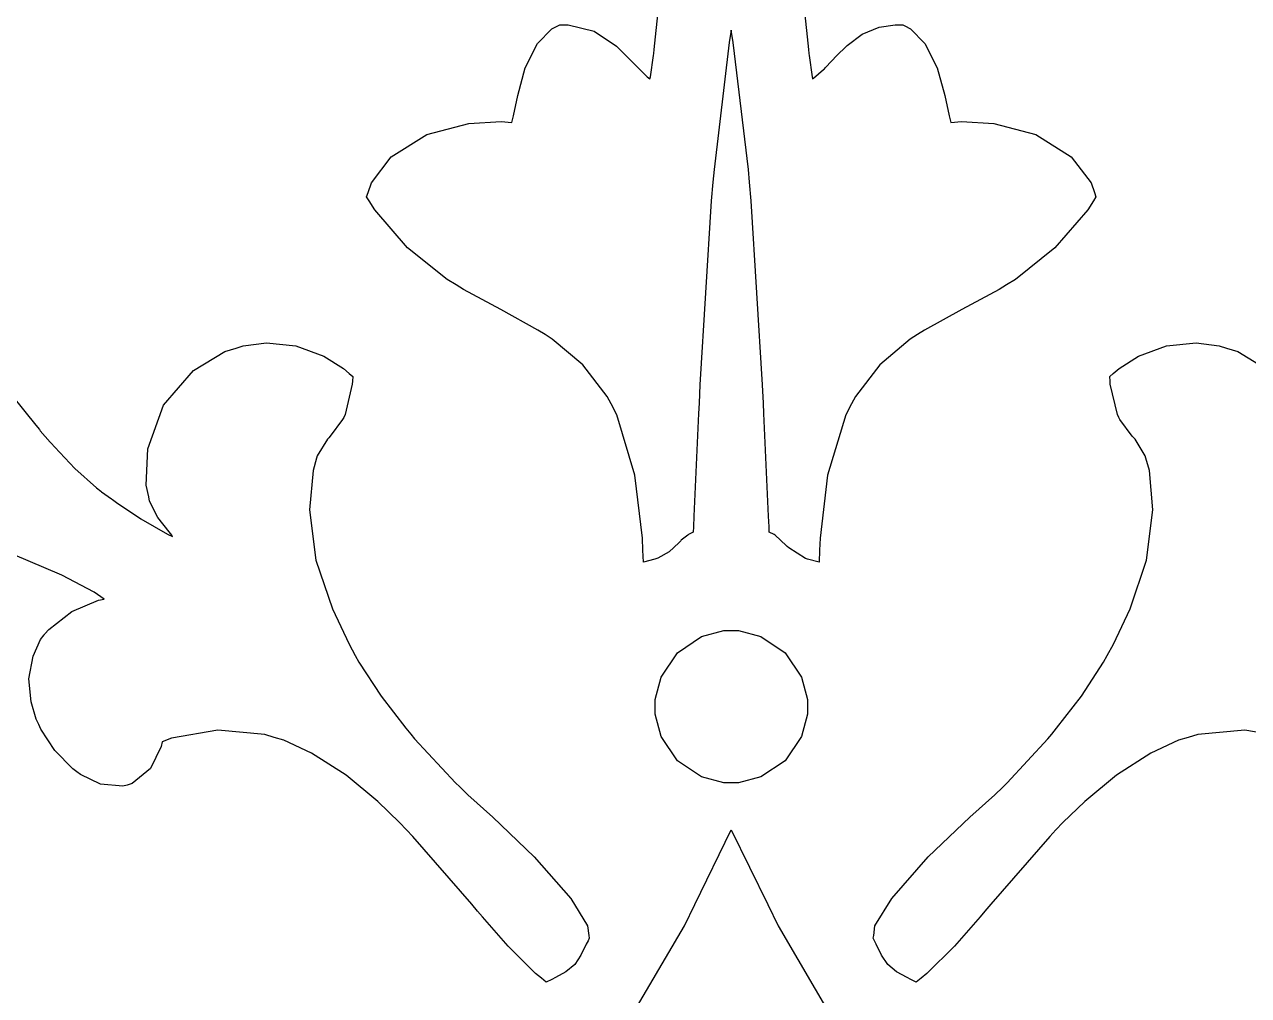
# Model space of a CAD drawing. Extents: x 0 to 1426, y 0 to 829.
# Drawn here: x 271.78 to 319.95, y 624.03 to 662.24 of the extents above; entities that cross this region are included whole.
import ezdxf

# ---------------------------------------------------------------- set-up
doc = ezdxf.new("R2010")
doc.units = 0
doc.layers.get('0').update_dxf_attribs({"linetype": 'CONTINUOUS'})

msp = doc.modelspace()

# ---------------------------------------------------------------- linework, layer by layer
at = {"color": 0}
for p, q in [((296.558, 661.264), (296.723, 662.877)), ((296.558, 661.264), (296.723, 662.877)), ((302.461, 662.877), (302.627, 661.264)), ((302.461, 662.877), (302.627, 661.264)), ((291.968, 661.501), (292.535, 662.072)), ((291.968, 661.501), (292.535, 662.072)), ((292.535, 662.072), (292.763, 662.189)), ((292.535, 662.072), (292.763, 662.189)), ((292.763, 662.189), (292.843, 662.227)), ((292.763, 662.189), (292.843, 662.227)), ((292.843, 662.227), (292.932, 662.227)), ((292.843, 662.227), (292.932, 662.227)), ((292.932, 662.227), (293.174, 662.231)), ((292.932, 662.227), (293.174, 662.231)), ((293.174, 662.231), (294.197, 661.98)), ((293.174, 662.231), (294.197, 661.98)), ((294.197, 661.98), (295.074, 661.395)), ((294.197, 661.98), (295.074, 661.395)), ((299.592, 662.023), (299.511, 661.529)), ((299.592, 662.023), (299.511, 661.529)), ((299.672, 661.529), (299.592, 662.023)), ((299.672, 661.529), (299.592, 662.023)), ((304.742, 661.857), (305.419, 662.136)), ((304.742, 661.857), (305.419, 662.136)), ((305.419, 662.136), (306.044, 662.231)), ((305.419, 662.136), (306.044, 662.231)), ((306.044, 662.231), (306.252, 662.227)), ((306.044, 662.231), (306.252, 662.227)), ((306.252, 662.227), (306.342, 662.227)), ((306.252, 662.227), (306.342, 662.227)), ((306.342, 662.227), (306.422, 662.189)), ((306.342, 662.227), (306.422, 662.189)), ((306.422, 662.189), (306.648, 662.076)), ((306.422, 662.189), (306.648, 662.076)), ((306.648, 662.076), (307.216, 661.501)), ((306.648, 662.076), (307.216, 661.501)), ((291.487, 660.538), (291.968, 661.501)), ((291.487, 660.538), (291.968, 661.501)), ((295.074, 661.395), (295.242, 661.225)), ((295.074, 661.395), (295.242, 661.225)), ((299.511, 661.529), (298.913, 656.534)), ((299.511, 661.529), (298.913, 656.534)), ((300.272, 656.534), (299.672, 661.529)), ((300.272, 656.534), (299.672, 661.529)), ((303.71, 660.986), (304.151, 661.416)), ((303.71, 660.986), (304.151, 661.416)), ((304.151, 661.416), (304.742, 661.857)), ((304.151, 661.416), (304.742, 661.857)), ((307.216, 661.501), (307.698, 660.538)), ((307.216, 661.501), (307.698, 660.538)), ((295.242, 661.225), (295.334, 661.134)), ((295.242, 661.225), (295.334, 661.134)), ((295.334, 661.134), (296.284, 660.178)), ((295.334, 661.134), (296.284, 660.178)), ((296.409, 660.185), (296.529, 661.021)), ((296.409, 660.185), (296.529, 661.021)), ((296.529, 661.021), (296.54, 661.102)), ((296.529, 661.021), (296.54, 661.102)), ((296.54, 661.102), (296.558, 661.264)), ((296.54, 661.102), (296.558, 661.264)), ((302.627, 661.264), (302.646, 661.102)), ((302.627, 661.264), (302.646, 661.102)), ((302.646, 661.102), (302.656, 661.021)), ((302.646, 661.102), (302.656, 661.021)), ((302.656, 661.021), (302.774, 660.185)), ((302.656, 661.021), (302.774, 660.185)), ((303.572, 660.834), (303.71, 660.986)), ((303.572, 660.834), (303.71, 660.986)), ((291.189, 659.455), (291.487, 660.538)), ((291.189, 659.455), (291.487, 660.538)), ((302.832, 660.128), (303.221, 660.467)), ((302.832, 660.128), (303.221, 660.467)), ((303.221, 660.467), (303.258, 660.502)), ((303.221, 660.467), (303.258, 660.502)), ((303.258, 660.502), (303.284, 660.531)), ((303.258, 660.502), (303.284, 660.531)), ((303.284, 660.531), (303.546, 660.809)), ((303.284, 660.531), (303.546, 660.809)), ((303.546, 660.809), (303.572, 660.834)), ((303.546, 660.809), (303.572, 660.834)), ((307.698, 660.538), (307.994, 659.455)), ((307.698, 660.538), (307.994, 659.455)), ((296.284, 660.178), (296.394, 660.1)), ((296.284, 660.178), (296.394, 660.1)), ((296.394, 660.1), (296.409, 660.185)), ((296.394, 660.1), (296.409, 660.185)), ((302.774, 660.185), (302.791, 660.1)), ((302.774, 660.185), (302.791, 660.1)), ((302.791, 660.1), (302.832, 660.128)), ((302.791, 660.1), (302.832, 660.128)), ((291.017, 658.654), (291.189, 659.455)), ((291.017, 658.654), (291.189, 659.455)), ((307.994, 659.455), (308.168, 658.654)), ((307.994, 659.455), (308.168, 658.654)), ((290.951, 658.389), (291.017, 658.654)), ((290.951, 658.389), (291.017, 658.654)), ((308.168, 658.654), (308.234, 658.389)), ((308.168, 658.654), (308.234, 658.389)), ((287.606, 657.92), (289.263, 658.347)), ((287.606, 657.92), (289.263, 658.347)), ((289.263, 658.347), (290.532, 658.421)), ((289.263, 658.347), (290.532, 658.421)), ((290.532, 658.421), (290.951, 658.389)), ((290.532, 658.421), (290.951, 658.389)), ((308.234, 658.389), (308.652, 658.421)), ((308.234, 658.389), (308.652, 658.421)), ((308.652, 658.421), (309.921, 658.347)), ((308.652, 658.421), (309.921, 658.347)), ((309.921, 658.347), (311.577, 657.92)), ((309.921, 658.347), (311.577, 657.92)), ((286.209, 657.038), (287.606, 657.92)), ((286.209, 657.038), (287.606, 657.92)), ((311.577, 657.92), (312.975, 657.038)), ((311.577, 657.92), (312.975, 657.038)), ((285.434, 656.015), (286.209, 657.038)), ((285.434, 656.015), (286.209, 657.038)), ((312.975, 657.038), (313.75, 656.015)), ((312.975, 657.038), (313.75, 656.015)), ((298.913, 656.534), (298.869, 656.033)), ((298.913, 656.534), (298.869, 656.033)), ((300.316, 656.033), (300.272, 656.534)), ((300.316, 656.033), (300.272, 656.534)), ((285.24, 655.458), (285.301, 655.63)), ((285.24, 655.458), (285.301, 655.63)), ((285.301, 655.63), (285.434, 656.015)), ((285.301, 655.63), (285.434, 656.015)), ((298.869, 656.033), (298.804, 655.309)), ((298.869, 656.033), (298.804, 655.309)), ((300.379, 655.309), (300.316, 656.033)), ((300.379, 655.309), (300.316, 656.033)), ((313.75, 656.015), (313.885, 655.63)), ((313.75, 656.015), (313.885, 655.63)), ((313.885, 655.63), (313.945, 655.458)), ((313.885, 655.63), (313.945, 655.458)), ((285.338, 655.302), (285.24, 655.458)), ((285.338, 655.302), (285.24, 655.458)), ((285.563, 654.95), (285.338, 655.302)), ((285.563, 654.95), (285.338, 655.302)), ((298.804, 655.309), (298.358, 648.067)), ((298.804, 655.309), (298.358, 648.067)), ((300.827, 648.067), (300.379, 655.309)), ((300.827, 648.067), (300.379, 655.309)), ((313.847, 655.302), (313.621, 654.95)), ((313.847, 655.302), (313.621, 654.95)), ((313.945, 655.458), (313.847, 655.302)), ((313.945, 655.458), (313.847, 655.302)), ((286.857, 653.447), (285.563, 654.95)), ((286.857, 653.447), (285.563, 654.95)), ((313.621, 654.95), (312.327, 653.447)), ((313.621, 654.95), (312.327, 653.447)), ((288.411, 652.212), (286.857, 653.447)), ((288.411, 652.212), (286.857, 653.447)), ((312.327, 653.447), (310.773, 652.212)), ((312.327, 653.447), (310.773, 652.212)), ((288.767, 651.993), (288.411, 652.212)), ((288.767, 651.993), (288.411, 652.212)), ((289.05, 651.817), (288.767, 651.993)), ((289.05, 651.817), (288.767, 651.993)), ((290.522, 651.023), (289.05, 651.817)), ((290.522, 651.023), (289.05, 651.817)), ((310.133, 651.817), (308.663, 651.023)), ((310.133, 651.817), (308.663, 651.023)), ((310.418, 651.993), (310.133, 651.817)), ((310.418, 651.993), (310.133, 651.817)), ((310.773, 652.212), (310.418, 651.993)), ((310.773, 652.212), (310.418, 651.993)), ((291.984, 650.219), (290.522, 651.023)), ((291.984, 650.219), (290.522, 651.023)), ((308.663, 651.023), (307.199, 650.219)), ((308.663, 651.023), (307.199, 650.219)), ((292.265, 650.039), (291.984, 650.219)), ((292.265, 650.039), (291.984, 650.219)), ((292.545, 649.859), (292.265, 650.039)), ((292.545, 649.859), (292.265, 650.039)), ((293.747, 648.854), (292.545, 649.859)), ((293.747, 648.854), (292.545, 649.859)), ((306.638, 649.859), (305.437, 648.854)), ((306.638, 649.859), (305.437, 648.854)), ((306.919, 650.039), (306.638, 649.859)), ((306.919, 650.039), (306.638, 649.859)), ((307.199, 650.219), (306.919, 650.039)), ((307.199, 650.219), (306.919, 650.039)), ((278.43, 648.631), (279.659, 649.376)), ((278.43, 648.631), (279.659, 649.376)), ((279.659, 649.376), (280.103, 649.51)), ((279.659, 649.376), (280.103, 649.51)), ((280.103, 649.51), (280.39, 649.594)), ((280.103, 649.51), (280.39, 649.594)), ((280.39, 649.594), (281.296, 649.711)), ((280.39, 649.594), (281.296, 649.711)), ((281.296, 649.711), (282.461, 649.598)), ((281.296, 649.711), (282.461, 649.598)), ((282.461, 649.598), (283.559, 649.192)), ((282.461, 649.598), (283.559, 649.192)), ((315.625, 649.192), (316.724, 649.598)), ((315.625, 649.192), (316.724, 649.598)), ((316.724, 649.598), (317.889, 649.711)), ((316.724, 649.598), (317.889, 649.711)), ((317.889, 649.711), (318.795, 649.598)), ((317.889, 649.711), (318.795, 649.598)), ((318.795, 649.598), (319.083, 649.51)), ((318.795, 649.598), (319.083, 649.51)), ((319.083, 649.51), (319.526, 649.376)), ((319.083, 649.51), (319.526, 649.376)), ((319.526, 649.376), (320.754, 648.631)), ((319.526, 649.376), (320.754, 648.631)), ((283.559, 649.192), (284.332, 648.705)), ((283.559, 649.192), (284.332, 648.705)), ((314.853, 648.705), (315.625, 649.192)), ((314.853, 648.705), (315.625, 649.192)), ((277.243, 647.259), (278.43, 648.631)), ((277.243, 647.259), (278.43, 648.631)), ((284.332, 648.705), (284.558, 648.508)), ((284.332, 648.705), (284.558, 648.508)), ((284.558, 648.508), (284.696, 648.388)), ((284.558, 648.508), (284.696, 648.388)), ((284.696, 648.388), (284.686, 648.204)), ((284.696, 648.388), (284.686, 648.204)), ((294.703, 647.608), (293.747, 648.854)), ((294.703, 647.608), (293.747, 648.854)), ((305.437, 648.854), (304.482, 647.608)), ((305.437, 648.854), (304.482, 647.608)), ((314.49, 648.388), (314.627, 648.508)), ((314.49, 648.388), (314.627, 648.508)), ((314.5, 648.204), (314.49, 648.388)), ((314.5, 648.204), (314.49, 648.388)), ((314.627, 648.508), (314.853, 648.705)), ((314.627, 648.508), (314.853, 648.705)), ((270.811, 648.215), (272.219, 646.472)), ((270.811, 648.215), (272.219, 646.472)), ((284.679, 648.085), (284.397, 646.889)), ((284.679, 648.085), (284.397, 646.889)), ((284.686, 648.204), (284.679, 648.085)), ((284.686, 648.204), (284.679, 648.085)), ((298.358, 648.067), (298.325, 647.344)), ((298.358, 648.067), (298.325, 647.344)), ((300.862, 647.344), (300.827, 648.067)), ((300.862, 647.344), (300.827, 648.067)), ((314.506, 648.085), (314.5, 648.204)), ((314.506, 648.085), (314.5, 648.204)), ((314.787, 646.889), (314.506, 648.085)), ((314.787, 646.889), (314.506, 648.085)), ((294.86, 647.308), (294.703, 647.608)), ((294.86, 647.308), (294.703, 647.608)), ((304.482, 647.608), (304.326, 647.308)), ((304.482, 647.608), (304.326, 647.308)), ((276.626, 645.545), (277.243, 647.259)), ((276.626, 645.545), (277.243, 647.259)), ((295.085, 646.882), (294.86, 647.308)), ((295.085, 646.882), (294.86, 647.308)), ((298.305, 646.938), (298.125, 642.888)), ((298.305, 646.938), (298.125, 642.888)), ((298.325, 647.344), (298.305, 646.938)), ((298.325, 647.344), (298.305, 646.938)), ((300.88, 646.938), (300.862, 647.344)), ((300.88, 646.938), (300.862, 647.344)), ((301.059, 642.888), (300.88, 646.938)), ((301.059, 642.888), (300.88, 646.938)), ((304.326, 647.308), (304.1, 646.882)), ((304.326, 647.308), (304.1, 646.882)), ((272.219, 646.472), (272.364, 646.299)), ((272.219, 646.472), (272.364, 646.299)), ((284.299, 646.698), (283.81, 646.045)), ((284.299, 646.698), (283.81, 646.045)), ((284.34, 646.776), (284.299, 646.698)), ((284.34, 646.776), (284.299, 646.698)), ((284.397, 646.889), (284.34, 646.776)), ((284.397, 646.889), (284.34, 646.776)), ((295.799, 644.507), (295.085, 646.882)), ((295.799, 644.507), (295.085, 646.882)), ((304.1, 646.882), (303.386, 644.507)), ((304.1, 646.882), (303.386, 644.507)), ((314.845, 646.776), (314.787, 646.889)), ((314.845, 646.776), (314.787, 646.889)), ((314.885, 646.698), (314.845, 646.776)), ((314.885, 646.698), (314.845, 646.776)), ((315.375, 646.045), (314.885, 646.698)), ((315.375, 646.045), (314.885, 646.698)), ((272.364, 646.299), (272.401, 646.254)), ((272.364, 646.299), (272.401, 646.254)), ((272.401, 646.254), (272.792, 645.806)), ((272.401, 646.254), (272.792, 645.806)), ((283.753, 645.982), (283.697, 645.918)), ((283.753, 645.982), (283.697, 645.918)), ((283.81, 646.045), (283.753, 645.982)), ((283.81, 646.045), (283.753, 645.982)), ((315.433, 645.982), (315.375, 646.045)), ((315.433, 645.982), (315.375, 646.045)), ((315.488, 645.918), (315.433, 645.982)), ((315.488, 645.918), (315.433, 645.982)), ((272.792, 645.806), (272.832, 645.76)), ((272.792, 645.806), (272.832, 645.76)), ((272.832, 645.76), (272.973, 645.605)), ((272.832, 645.76), (272.973, 645.605)), ((272.973, 645.605), (273.761, 644.775)), ((272.973, 645.605), (273.761, 644.775)), ((276.571, 644.112), (276.626, 645.545)), ((276.571, 644.112), (276.626, 645.545)), ((283.697, 645.918), (283.299, 645.262)), ((283.697, 645.918), (283.299, 645.262)), ((315.885, 645.262), (315.488, 645.918)), ((315.885, 645.262), (315.488, 645.918)), ((283.275, 645.181), (283.135, 644.691)), ((283.275, 645.181), (283.135, 644.691)), ((283.299, 645.262), (283.275, 645.181)), ((283.299, 645.262), (283.275, 645.181)), ((315.91, 645.181), (315.885, 645.262)), ((315.91, 645.181), (315.885, 645.262)), ((316.05, 644.691), (315.91, 645.181)), ((316.05, 644.691), (315.91, 645.181)), ((273.761, 644.775), (274.607, 644.006)), ((273.761, 644.775), (274.607, 644.006)), ((283.135, 644.691), (282.994, 643.139)), ((283.135, 644.691), (282.994, 643.139)), ((316.189, 643.139), (316.05, 644.691)), ((316.189, 643.139), (316.05, 644.691)), ((276.665, 643.657), (276.571, 644.112)), ((276.665, 643.657), (276.571, 644.112)), ((296.098, 642.027), (295.799, 644.507)), ((296.098, 642.027), (295.799, 644.507)), ((303.386, 644.507), (303.087, 642.027)), ((303.386, 644.507), (303.087, 642.027)), ((274.607, 644.006), (274.778, 643.883)), ((274.607, 644.006), (274.778, 643.883)), ((274.778, 643.883), (274.815, 643.855)), ((274.778, 643.883), (274.815, 643.855)), ((274.815, 643.855), (275.197, 643.576)), ((274.815, 643.855), (275.197, 643.576)), ((275.197, 643.576), (275.235, 643.548)), ((275.197, 643.576), (275.235, 643.548)), ((276.699, 643.488), (276.665, 643.657)), ((276.699, 643.488), (276.665, 643.657)), ((275.235, 643.548), (275.404, 643.431)), ((275.235, 643.548), (275.404, 643.431)), ((275.404, 643.431), (276.362, 642.793)), ((275.404, 643.431), (276.362, 642.793)), ((277.023, 642.839), (276.699, 643.488)), ((277.023, 642.839), (276.699, 643.488)), ((282.994, 643.139), (283.249, 641.163)), ((282.994, 643.139), (283.249, 641.163)), ((315.935, 641.163), (316.189, 643.139)), ((315.935, 641.163), (316.189, 643.139)), ((276.362, 642.793), (277.4, 642.19)), ((276.362, 642.793), (277.4, 642.19)), ((277.472, 642.271), (277.023, 642.839)), ((277.472, 642.271), (277.023, 642.839)), ((298.125, 642.888), (298.107, 642.479)), ((298.125, 642.888), (298.107, 642.479)), ((301.078, 642.479), (301.059, 642.888)), ((301.078, 642.479), (301.059, 642.888)), ((277.4, 642.19), (277.609, 642.087)), ((277.4, 642.19), (277.609, 642.087)), ((277.57, 642.14), (277.472, 642.271)), ((277.57, 642.14), (277.472, 642.271)), ((277.573, 642.137), (277.57, 642.14)), ((277.573, 642.137), (277.57, 642.14)), ((277.604, 642.094), (277.573, 642.137)), ((277.604, 642.094), (277.573, 642.137)), ((297.881, 642.151), (297.624, 641.946)), ((297.881, 642.151), (297.624, 641.946)), ((297.91, 642.168), (297.881, 642.151)), ((297.91, 642.168), (297.881, 642.151)), ((298.097, 642.267), (297.91, 642.168)), ((298.097, 642.267), (297.91, 642.168)), ((298.107, 642.479), (298.097, 642.267)), ((298.107, 642.479), (298.097, 642.267)), ((301.088, 642.267), (301.078, 642.479)), ((301.088, 642.267), (301.078, 642.479)), ((301.276, 642.168), (301.088, 642.267)), ((301.276, 642.168), (301.088, 642.267)), ((301.324, 642.14), (301.276, 642.168)), ((301.324, 642.14), (301.276, 642.168)), ((301.756, 641.742), (301.324, 642.14)), ((301.756, 641.742), (301.324, 642.14)), ((277.609, 642.087), (277.604, 642.094)), ((277.609, 642.087), (277.604, 642.094)), ((296.117, 641.551), (296.098, 642.027)), ((296.117, 641.551), (296.098, 642.027)), ((297.523, 641.84), (297.15, 641.491)), ((297.523, 641.84), (297.15, 641.491)), ((297.603, 641.922), (297.523, 641.84)), ((297.603, 641.922), (297.523, 641.84)), ((297.624, 641.946), (297.603, 641.922)), ((297.624, 641.946), (297.603, 641.922)), ((301.796, 641.703), (301.756, 641.742)), ((301.796, 641.703), (301.756, 641.742)), ((301.854, 641.646), (301.796, 641.703)), ((301.854, 641.646), (301.796, 641.703)), ((302.514, 641.227), (301.854, 641.646)), ((302.514, 641.227), (301.854, 641.646)), ((303.087, 642.027), (303.068, 641.551)), ((303.087, 642.027), (303.068, 641.551)), ((273.249, 640.574), (271.311, 641.399)), ((273.249, 640.574), (271.311, 641.399)), ((283.249, 641.163), (283.898, 639.251)), ((283.249, 641.163), (283.898, 639.251)), ((296.136, 641.085), (296.117, 641.551)), ((296.136, 641.085), (296.117, 641.551)), ((296.588, 641.205), (296.136, 641.085)), ((296.588, 641.205), (296.136, 641.085)), ((296.704, 641.237), (296.588, 641.205)), ((296.704, 641.237), (296.588, 641.205)), ((297.15, 641.491), (296.704, 641.237)), ((297.15, 641.491), (296.704, 641.237)), ((302.597, 641.205), (302.514, 641.227)), ((302.597, 641.205), (302.514, 641.227)), ((303.048, 641.085), (302.597, 641.205)), ((303.048, 641.085), (302.597, 641.205)), ((303.068, 641.551), (303.048, 641.085)), ((303.068, 641.551), (303.048, 641.085)), ((315.286, 639.251), (315.935, 641.163)), ((315.286, 639.251), (315.935, 641.163)), ((274.519, 639.9), (273.249, 640.574)), ((274.519, 639.9), (273.249, 640.574)), ((274.909, 639.625), (274.519, 639.9)), ((274.909, 639.625), (274.519, 639.9)), ((273.644, 639.142), (274.684, 639.59)), ((273.644, 639.142), (274.684, 639.59)), ((274.684, 639.59), (274.909, 639.625)), ((274.684, 639.59), (274.909, 639.625)), ((283.898, 639.251), (284.552, 637.861)), ((283.898, 639.251), (284.552, 637.861)), ((314.632, 637.861), (315.286, 639.251)), ((314.632, 637.861), (315.286, 639.251)), ((272.733, 638.433), (273.644, 639.142)), ((272.733, 638.433), (273.644, 639.142)), ((272.576, 638.26), (272.733, 638.433)), ((272.576, 638.26), (272.733, 638.433)), ((298.424, 638.157), (299.3, 638.39)), ((298.424, 638.157), (299.3, 638.39)), ((299.3, 638.39), (299.592, 638.39)), ((299.3, 638.39), (299.592, 638.39)), ((299.592, 638.39), (299.883, 638.39)), ((299.592, 638.39), (299.883, 638.39)), ((299.883, 638.39), (300.76, 638.157)), ((299.883, 638.39), (300.76, 638.157)), ((272.114, 637.385), (272.409, 638.034)), ((272.114, 637.385), (272.409, 638.034)), ((272.409, 638.034), (272.546, 638.224)), ((272.409, 638.034), (272.546, 638.224)), ((272.546, 638.224), (272.559, 638.242)), ((272.546, 638.224), (272.559, 638.242)), ((272.559, 638.242), (272.576, 638.26)), ((272.559, 638.242), (272.576, 638.26)), ((284.552, 637.861), (284.795, 637.409)), ((284.552, 637.861), (284.795, 637.409)), ((297.47, 637.515), (298.424, 638.157)), ((297.47, 637.515), (298.424, 638.157)), ((300.76, 638.157), (301.713, 637.515)), ((300.76, 638.157), (301.713, 637.515)), ((314.39, 637.409), (314.632, 637.861)), ((314.39, 637.409), (314.632, 637.861)), ((271.955, 636.492), (272.114, 637.385)), ((271.955, 636.492), (272.114, 637.385)), ((284.795, 637.409), (284.938, 637.141)), ((284.795, 637.409), (284.938, 637.141)), ((296.828, 636.559), (297.47, 637.515)), ((296.828, 636.559), (297.47, 637.515)), ((301.713, 637.515), (302.355, 636.559)), ((301.713, 637.515), (302.355, 636.559)), ((314.245, 637.141), (314.39, 637.409)), ((314.245, 637.141), (314.39, 637.409)), ((284.938, 637.141), (285.812, 635.811)), ((284.938, 637.141), (285.812, 635.811)), ((313.373, 635.811), (314.245, 637.141)), ((313.373, 635.811), (314.245, 637.141)), ((272.04, 635.582), (271.955, 636.492)), ((272.04, 635.582), (271.955, 636.492)), ((296.592, 635.684), (296.828, 636.559)), ((296.592, 635.684), (296.828, 636.559)), ((302.355, 636.559), (302.592, 635.684)), ((302.355, 636.559), (302.592, 635.684)), ((272.242, 634.905), (272.04, 635.582)), ((272.242, 634.905), (272.04, 635.582)), ((285.812, 635.811), (286.786, 634.548)), ((285.812, 635.811), (286.786, 634.548)), ((296.592, 635.392), (296.592, 635.684)), ((296.592, 635.392), (296.592, 635.684)), ((296.592, 635.102), (296.592, 635.392)), ((296.592, 635.102), (296.592, 635.392)), ((302.592, 635.684), (302.592, 635.392)), ((302.592, 635.684), (302.592, 635.392)), ((302.592, 635.392), (302.592, 635.102)), ((302.592, 635.392), (302.592, 635.102)), ((312.397, 634.548), (313.373, 635.811)), ((312.397, 634.548), (313.373, 635.811)), ((272.34, 634.693), (272.242, 634.905)), ((272.34, 634.693), (272.242, 634.905)), ((296.828, 634.224), (296.592, 635.102)), ((296.828, 634.224), (296.592, 635.102)), ((302.592, 635.102), (302.355, 634.224)), ((302.592, 635.102), (302.355, 634.224)), ((272.422, 634.513), (272.34, 634.693)), ((272.422, 634.513), (272.34, 634.693)), ((272.973, 633.67), (272.422, 634.513)), ((272.973, 633.67), (272.422, 634.513)), ((279.386, 634.474), (277.56, 634.15)), ((279.386, 634.474), (277.56, 634.15)), ((281.236, 634.305), (279.386, 634.474)), ((281.236, 634.305), (279.386, 634.474)), ((286.786, 634.548), (286.982, 634.316)), ((286.786, 634.548), (286.982, 634.316)), ((312.203, 634.316), (312.397, 634.548)), ((312.203, 634.316), (312.397, 634.548)), ((319.799, 634.474), (317.949, 634.305)), ((319.799, 634.474), (317.949, 634.305)), ((321.624, 634.15), (319.799, 634.474)), ((321.624, 634.15), (319.799, 634.474)), ((277.199, 634.012), (277.152, 633.825)), ((277.199, 634.012), (277.152, 633.825)), ((277.56, 634.15), (277.199, 634.012)), ((277.56, 634.15), (277.199, 634.012)), ((281.609, 634.189), (281.236, 634.305)), ((281.609, 634.189), (281.236, 634.305)), ((281.987, 634.076), (281.609, 634.189)), ((281.987, 634.076), (281.609, 634.189)), ((283.074, 633.571), (281.987, 634.076)), ((283.074, 633.571), (281.987, 634.076)), ((286.982, 634.316), (287.132, 634.136)), ((286.982, 634.316), (287.132, 634.136)), ((287.132, 634.136), (288.736, 632.4)), ((287.132, 634.136), (288.736, 632.4)), ((297.47, 633.271), (296.828, 634.224)), ((297.47, 633.271), (296.828, 634.224)), ((302.355, 634.224), (301.713, 633.271)), ((302.355, 634.224), (301.713, 633.271)), ((310.449, 632.4), (312.051, 634.136)), ((310.449, 632.4), (312.051, 634.136)), ((312.051, 634.136), (312.203, 634.316)), ((312.051, 634.136), (312.203, 634.316)), ((317.197, 634.076), (316.11, 633.571)), ((317.197, 634.076), (316.11, 633.571)), ((317.576, 634.189), (317.197, 634.076)), ((317.576, 634.189), (317.197, 634.076)), ((317.949, 634.305), (317.576, 634.189)), ((317.949, 634.305), (317.576, 634.189)), ((273.677, 632.95), (272.973, 633.67)), ((273.677, 632.95), (272.973, 633.67)), ((277.152, 633.825), (276.739, 632.961)), ((277.152, 633.825), (276.739, 632.961)), ((284.431, 632.7), (283.074, 633.571)), ((284.431, 632.7), (283.074, 633.571)), ((316.11, 633.571), (314.752, 632.7)), ((316.11, 633.571), (314.752, 632.7)), ((298.424, 632.629), (297.47, 633.271)), ((298.424, 632.629), (297.47, 633.271)), ((301.713, 633.271), (300.76, 632.629)), ((301.713, 633.271), (300.76, 632.629)), ((273.837, 632.834), (273.677, 632.95)), ((273.837, 632.834), (273.677, 632.95)), ((273.976, 632.732), (273.837, 632.834)), ((273.976, 632.732), (273.837, 632.834)), ((274.775, 632.351), (273.976, 632.732)), ((274.775, 632.351), (273.976, 632.732)), ((276.739, 632.961), (276.018, 632.368)), ((276.739, 632.961), (276.018, 632.368)), ((285.678, 631.666), (284.431, 632.7)), ((285.678, 631.666), (284.431, 632.7)), ((299.3, 632.393), (298.424, 632.629)), ((299.3, 632.393), (298.424, 632.629)), ((300.76, 632.629), (299.883, 632.393)), ((300.76, 632.629), (299.883, 632.393)), ((314.752, 632.7), (313.507, 631.666)), ((314.752, 632.7), (313.507, 631.666)), ((275.644, 632.266), (274.775, 632.351)), ((275.644, 632.266), (274.775, 632.351)), ((275.819, 632.312), (275.644, 632.266)), ((275.819, 632.312), (275.644, 632.266)), ((276.018, 632.368), (275.819, 632.312)), ((276.018, 632.368), (275.819, 632.312)), ((288.736, 632.4), (288.906, 632.238)), ((288.736, 632.4), (288.906, 632.238)), ((288.906, 632.238), (289.223, 631.931)), ((288.906, 632.238), (289.223, 631.931)), ((299.592, 632.393), (299.3, 632.393)), ((299.592, 632.393), (299.3, 632.393)), ((299.883, 632.393), (299.592, 632.393)), ((299.883, 632.393), (299.592, 632.393)), ((309.961, 631.931), (310.279, 632.234)), ((309.961, 631.931), (310.279, 632.234)), ((310.279, 632.234), (310.449, 632.4)), ((310.279, 632.234), (310.449, 632.4)), ((286.538, 630.837), (285.678, 631.666)), ((286.538, 630.837), (285.678, 631.666)), ((289.223, 631.931), (290.207, 631.045)), ((289.223, 631.931), (290.207, 631.045)), ((308.977, 631.045), (309.961, 631.931)), ((308.977, 631.045), (309.961, 631.931)), ((313.507, 631.666), (312.646, 630.837)), ((313.507, 631.666), (312.646, 630.837)), ((290.207, 631.045), (291.841, 629.49)), ((290.207, 631.045), (291.841, 629.49)), ((307.342, 629.49), (308.977, 631.045)), ((307.342, 629.49), (308.977, 631.045)), ((286.813, 630.548), (286.538, 630.837)), ((286.813, 630.548), (286.538, 630.837)), ((312.646, 630.837), (312.372, 630.548)), ((312.646, 630.837), (312.372, 630.548)), ((287.056, 630.29), (286.813, 630.548)), ((287.056, 630.29), (286.813, 630.548)), ((289.381, 627.62), (287.056, 630.29)), ((289.381, 627.62), (287.056, 630.29)), ((298.159, 627.609), (299.592, 630.544)), ((298.159, 627.609), (299.592, 630.544)), ((299.592, 630.544), (301.026, 627.609)), ((299.592, 630.544), (301.026, 627.609)), ((312.127, 630.29), (309.804, 627.62)), ((312.127, 630.29), (309.804, 627.62)), ((312.372, 630.548), (312.127, 630.29)), ((312.372, 630.548), (312.127, 630.29)), ((291.841, 629.49), (293.277, 627.849)), ((291.841, 629.49), (293.277, 627.849)), ((305.907, 627.849), (307.342, 629.49)), ((305.907, 627.849), (307.342, 629.49)), ((293.277, 627.849), (293.937, 626.777)), ((293.277, 627.849), (293.937, 626.777)), ((305.248, 626.777), (305.907, 627.849)), ((305.248, 626.777), (305.907, 627.849)), ((289.611, 627.352), (289.381, 627.62)), ((289.611, 627.352), (289.381, 627.62)), ((289.803, 627.126), (289.611, 627.352)), ((289.803, 627.126), (289.611, 627.352)), ((297.749, 626.77), (298.159, 627.609)), ((297.749, 626.77), (298.159, 627.609)), ((301.026, 627.609), (301.435, 626.77)), ((301.026, 627.609), (301.435, 626.77)), ((309.575, 627.352), (309.382, 627.126)), ((309.575, 627.352), (309.382, 627.126)), ((309.804, 627.62), (309.575, 627.352)), ((309.804, 627.62), (309.575, 627.352)), ((290.812, 625.976), (289.803, 627.126)), ((290.812, 625.976), (289.803, 627.126)), ((293.937, 626.777), (293.988, 626.396)), ((293.937, 626.777), (293.988, 626.396)), ((295.386, 622.748), (297.749, 626.77)), ((295.386, 622.748), (297.749, 626.77)), ((301.435, 626.77), (303.798, 622.748)), ((301.435, 626.77), (303.798, 622.748)), ((305.197, 626.396), (305.248, 626.777)), ((305.197, 626.396), (305.248, 626.777)), ((309.382, 627.126), (308.372, 625.976)), ((309.382, 627.126), (308.372, 625.976)), ((294.003, 626.286), (293.955, 626.184)), ((294.003, 626.286), (293.955, 626.184)), ((293.988, 626.396), (294.003, 626.286)), ((293.988, 626.396), (294.003, 626.286)), ((305.182, 626.286), (305.197, 626.396)), ((305.182, 626.286), (305.197, 626.396)), ((305.23, 626.184), (305.182, 626.286)), ((305.23, 626.184), (305.182, 626.286)), ((291.893, 624.9), (290.812, 625.976)), ((291.893, 624.9), (290.812, 625.976)), ((293.887, 626.043), (293.678, 625.623)), ((293.887, 626.043), (293.678, 625.623)), ((293.955, 626.184), (293.887, 626.043)), ((293.955, 626.184), (293.887, 626.043)), ((305.296, 626.043), (305.23, 626.184)), ((305.296, 626.043), (305.23, 626.184)), ((305.506, 625.623), (305.296, 626.043)), ((305.506, 625.623), (305.296, 626.043)), ((308.372, 625.976), (307.29, 624.9)), ((308.372, 625.976), (307.29, 624.9)), ((293.678, 625.623), (293.43, 625.253)), ((293.678, 625.623), (293.43, 625.253)), ((305.754, 625.253), (305.506, 625.623)), ((305.754, 625.253), (305.506, 625.623)), ((292.122, 624.709), (291.893, 624.9)), ((292.122, 624.709), (291.893, 624.9)), ((293.088, 624.967), (292.67, 624.734)), ((293.088, 624.967), (292.67, 624.734)), ((293.43, 625.253), (293.088, 624.967)), ((293.43, 625.253), (293.088, 624.967)), ((306.097, 624.967), (305.754, 625.253)), ((306.097, 624.967), (305.754, 625.253)), ((306.514, 624.734), (306.097, 624.967)), ((306.514, 624.734), (306.097, 624.967)), ((307.29, 624.9), (307.063, 624.709)), ((307.29, 624.9), (307.063, 624.709)), ((292.31, 624.554), (292.122, 624.709)), ((292.31, 624.554), (292.122, 624.709)), ((292.529, 624.664), (292.31, 624.554)), ((292.529, 624.664), (292.31, 624.554)), ((292.67, 624.734), (292.529, 624.664)), ((292.67, 624.734), (292.529, 624.664)), ((306.658, 624.664), (306.514, 624.734)), ((306.658, 624.664), (306.514, 624.734)), ((306.875, 624.554), (306.658, 624.664)), ((306.875, 624.554), (306.658, 624.664)), ((307.063, 624.709), (306.875, 624.554)), ((307.063, 624.709), (306.875, 624.554))]:
    msp.add_line(p, q, dxfattribs=at)

doc.saveas('drawing.dxf')
